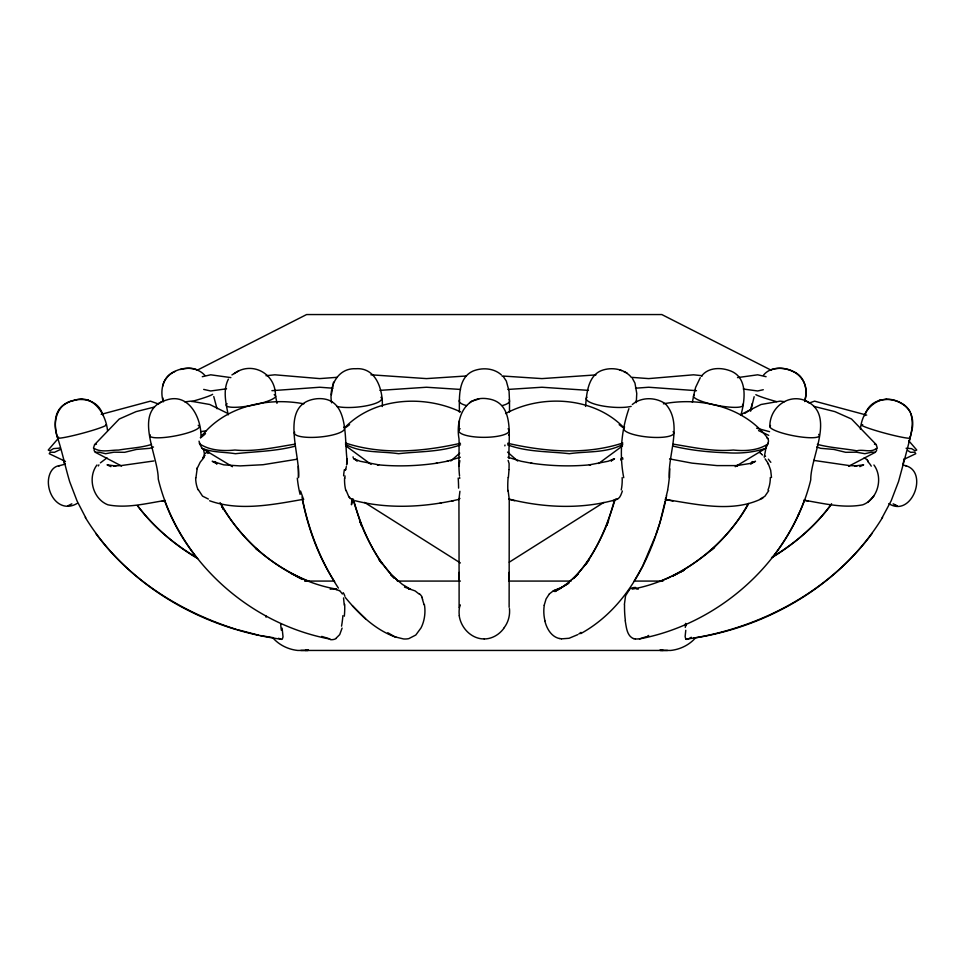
<?xml version="1.0" encoding="UTF-8"?>
<svg xmlns="http://www.w3.org/2000/svg" width="965" height="965" viewBox="0 0 965 965"><rect width="100%" height="100%" fill="white"/><g stroke="black" fill="none" stroke-linecap="round" stroke-linejoin="round"><path stroke-width="1.45" d="M509.496 411.946L509.508 401.476M459.545 475.974C458.158 463.634 459.424 451.198 459.014 438.822C455.371 419.039 464.901 394.83 488.121 398.847C515.829 402.815 507.94 438.954 509.038 458.363M344.903 478.157L345.012 475.914M459.002 430.016L459.388 420.849M624.379 604.572L625.573 595.731L628.878 590.496M636.285 402.646L636.755 393.443L634.958 383.105L632.389 378.364M686.308 623.752L686.199 625.706M459.919 491.257L458.918 499.424L459.931 498.41M351.839 499.291L351.453 504.767L352.84 499.219L350.006 498.447M508.398 477.446L509.013 469.81M509.038 469.509L509.11 463.538L508.121 460.414M346.664 464.901L347.086 459.087M768.273 443.128L765.727 448.327L735.221 466.698M585.574 406.422C586.611 393.141 588.035 374.372 603.27 369.945C612.618 367.134 623.945 369.1 630.627 376.495M669.469 477.772L669.782 468.809M685.777 630.314L685.126 636.55L685.753 638.999A17.696 4.523 -49.9 0 0 686.923 639.361L689.673 638.299M298.354 466.457L298.487 476.686M623.74 477.699C619.265 454.72 621.195 430.86 628.915 408.665M332.237 401.585A25.162 6.224 -5.3 0 0 331.61 402.779C328.534 386.688 337.497 367.822 355.771 368.739C376.036 367.158 383.105 389.872 382.309 406.518M333.516 382.188L331.393 394.745M345.747 469.629L346.314 466.565M766.246 446.312L764.256 457.229M665.175 501.209L659.951 522.632L655.85 534.646M804.653 400.379C812.084 378.063 789.008 362.55 769.841 370.343M692.363 402.357L693.485 396.47M740.903 415.179C745.101 399.993 748.225 376.603 729.275 370.476C719.986 367.207 707.767 367.593 701.471 376.193M544.188 605.272L546.069 598.963L549.29 593.994M667.708 490.136L666.332 495.853M666.598 495.672C655.838 549.169 630.531 606.165 580.725 633.631M804.677 401.561C808.2 390.306 804.894 375.771 792.856 371.416C783.459 367.038 770.637 366.374 763.484 375.156M693.69 395.493L695.62 387.375L700.252 377.701M769.841 426.687C769.491 407.158 789.153 392.574 806.837 401.319C835.533 415.324 810.431 456.928 810.757 479.786L810.335 481.571C790.13 560.894 719.432 623.921 639.493 638.902L635.235 639.023M750.613 411.211L754.16 396.724M342.105 628.106L339.704 634.62L336.146 638.167M902.878 464.479L904.338 458.701M750.517 410.077L752.338 403.298M860.418 429.268C862.167 407.7 880.973 391.332 901.394 403.249C910.851 407.954 914 418.798 912.287 428.665C908.246 446.373 903.288 463.876 898.584 481.426L891.178 500.787L882.131 517.722M197.137 468.881L195.919 477.832M614.512 499.749C608.493 522.789 598.963 544.996 585.526 564.706L588.819 560.11C579.651 572.643 568.687 584.283 554.803 591.569L569.097 582.981M459.774 605.815L460.1 604.705M622.365 491.016C621.255 493.959 619.783 499.786 615.73 499.219M908.982 441.874C911.503 432.815 913.927 422.549 910.622 413.394M162.639 386.314C166.197 368.69 193.024 361.984 204.821 375.361M615.224 499.327L606.744 525.358L608.529 520.521C600.399 541.522 589.265 561.618 573.861 578.192L578.457 573.632L572.679 579.084M197.487 467.772L200.213 462.175L204.291 457.181M655.404 535.985L642.509 566.479L634.162 581.195M154.424 407.037L136.089 411.621L119.25 419.015L94.582 444.66L93.484 448.062L94.534 448.629C101.47 452.73 110.698 449.98 118.586 450.076C129.491 448.134 140.83 447.844 151.529 444.455M772.458 557.408C786.077 540.038 796.861 520.497 804.593 499.834M228.379 379.136C222.686 390.27 225.943 403.274 228.21 414.866M621.134 458.471L620.869 460.076M803.881 500.184C823.181 503.32 843.229 508.603 862.77 504.816C877.885 499.122 883.457 477.892 873.928 464.985M768.743 490.666L764.859 496.312L760.324 498.965M797.946 515.708L799.249 513.139M94.208 448.653L94.172 450.655L95.354 452.308L121.554 466.023M748.321 503.441C738.828 521.245 725.632 536.878 710.831 550.508L714.546 547.3C691.085 567.553 663.027 583.861 632.172 589.12M748.623 503.718C732.507 532.415 707.864 555.876 679.553 572.414M459.847 460.679L458.882 466.228M864.845 415.662C870.297 394.142 900.562 395.216 910.212 412.091M96.946 464.985C87.248 477.808 92.917 499.038 107.935 504.816C126.873 508.567 146.342 503.416 165.063 500.461M98.285 465.974L98.925 464.877M882.565 517.409C842.143 583.535 769.455 626.575 693.618 638.13M831.589 503.706C815.811 525.829 794.665 543.79 771.518 557.842M504.309 627.66C499.834 634.246 492.283 638.975 484.189 638.951M848.621 466.3L875.303 452.308L876.546 450.655L876.594 448.653M750.939 463.622L752.579 461.547L750.686 463.912L755.511 461.258L750.975 463.333L736.09 465.697L737.948 465.6L716.983 465.6L692.062 463.14L669.565 458.906M872.227 533.259C828.404 592.426 758.297 629.216 686.031 639.18M830.491 505.624C814.737 526.432 794.545 543.657 772.217 557.07M57.96 438.761L48.25 450.028L49.866 450.8L53.473 448.629L60.095 448.062M100.396 462.874L106.97 457.868M867.885 502.427L874.121 495.66M200.358 437.676C223.964 406.422 266.907 396.856 303.878 403.828M549.399 593.885L553.331 590.845L558.385 589.108M694.897 638.553C688.6 645.332 679.867 649.457 670.711 650.446L297.678 650.446C288.523 649.457 279.79 645.332 273.493 638.553M450.776 460.993L459.75 453.104M204.857 434.31L200.611 437.833M344.541 427.905C373.805 397.375 423.707 394.444 460.546 411.898M469.521 402.791L471.366 401.319L478.809 399.04M569.254 581.762L571.533 579.977M346.242 427.181L349.583 424.648M581.002 632.389L578.843 633.933M598.59 463.514L622.534 445.89M611.183 460.872L614.005 458.845M505.551 413.599C541.944 393.756 594.488 396.917 624.029 427.905M691.302 637.262L690.204 637.986M611.303 460.836L614.524 458.713L608.119 461.258L589.374 464.853L590.785 464.72C570.882 466.722 550.75 466.035 530.967 463.14L532.053 463.333L521.1 461.258L507.916 457.253M632.28 404.528C641.472 396.748 655.669 397.073 665.368 403.756C683.317 423.406 667.744 454.201 669.3 477.735A27.117 4.294 -84.6 0 1 667.659 489.882M71.832 503.827L67.827 505.865M205.207 453.393L208.392 451.343M509.279 562.173L603.873 502.391M744.703 413.418L752.314 408.605M563.09 586.587L567.866 583.716M234.266 373.527C251.624 360.85 275.616 373.093 275.447 395.433M157.862 404.046L162.337 401.38M231.926 374.915L238.717 370.886M577.709 634.656L569.073 638.275L561.316 638.866M647.563 636.056L648.697 635.44M762.845 498.109C733.014 513.308 697.237 504.261 665.778 499.544M622.775 444.382C606.587 453.273 587.227 451.089 569.338 453.707C548.639 451.294 527.252 452.199 507.578 444.817M678.383 573.138L672.098 576.37L683.992 570.267L679.505 572.559M197.535 370.041L306.581 314.554L661.809 314.554L770.854 370.041M201.589 435.348L205.533 433.345M903.59 459.509L915.761 453.707L914.76 452.187L910.55 452.308L907.92 450.655M859.791 466.638L863.627 464.853L854.64 465.986L857.017 465.902L849.429 465.6L813.628 460.377M646.429 636.635L639.493 638.902M764.557 456.336L765.305 456.349A14.499 3.607 77.3 0 1 765.571 456.131M553.331 590.845L562.137 587.142M659.951 581.497L670.747 576.937M175.063 371.441C163.001 375.759 159.695 390.33 163.218 401.573M508.82 499.014C543.247 507.723 581.014 509.568 615.537 499.774M460.305 457.253L447.024 461.258L448.58 460.968L436.023 463.333L437.097 463.14C417.314 466.035 397.194 466.722 377.303 464.72L378.726 464.853L360.114 461.258L353.793 458.713L357.026 460.836M60.469 449.437L54.45 452.308L50.24 452.187L49.239 453.707L65.475 461.439M622.835 442.995C585.864 455.142 545.141 451.789 507.638 443.285M612.992 500.763L617.467 499.17M809.116 403.068L814.581 401.151L866.703 415.119M460.522 444.817C440.788 452.175 419.365 451.294 398.617 453.707C380.825 451.077 361.549 453.309 345.482 444.382M295.302 446.119C275.797 451.343 255.46 451.487 235.424 453.707C224.013 451.885 212.843 452.633 202.035 448.327L199.26 443.128M153.507 447L149.599 448.327L136.367 449.437L124.678 452.308L113.942 452.187L105.619 453.707L98.997 452.187L95.354 452.308M59.709 465.6C51.169 466.457 47.924 476.131 48.395 483.598C49.287 498.664 62.001 512.536 77.405 503.296M101.204 414.347L150.419 401.151L158.622 404.021M94.582 444.66L96.452 444.153M58.6 465.902L65.367 464.093M355.277 500.763C389.185 509.267 425.251 507.228 459.075 499.339M460.462 443.285C422.996 451.704 382.321 455.227 345.422 442.995M202.288 376.7L210.72 374.806L230.876 377.605M763.291 389.727L757.67 390.97L743.267 389.016M297.268 459.195L263.035 464.72L240.104 465.902L223.771 464.853L212.191 461.258L217.004 463.912L214.978 461.547L216.606 463.622M162.253 501.04L165.003 500.473M303.794 499.243C273.155 504.562 239.718 511.51 209.61 500.763M308.161 649.783L305.217 650.398L308.161 650.398L300.827 650.446M451.873 501.04L453.417 500.763M439.919 503.296L440.993 503.103M180.443 369.498C186.064 368.111 192.469 367.315 197.765 370.222M153.833 460.968L121.023 465.6L113.508 465.902L115.884 465.986L107.055 464.853L110.903 466.638M200.756 431.681L206.413 430.716M765.727 448.327C753.243 452.561 739.902 453.659 726.79 452.742C708.684 452.235 690.542 450.281 673.003 446.119M102.748 414.721C98.128 398.738 78.599 395.855 65.897 403.611C53.22 410.089 53.931 426.204 57.635 437.893C62.339 452.308 65.355 467.205 69.697 481.74L77.067 500.992L85.716 517.722M663.401 403.828C700.94 396.748 744.413 406.784 768.104 438.701L768.538 441.162L767.585 444.153C757.923 450.619 744.823 451.222 733.316 450.028C713.135 451.922 693.051 447.29 673.268 444.153M330.151 589.181L334.36 588.879M737.513 377.605L757.67 374.806L766.101 376.7M226.558 388.811L210.72 390.97L203.687 389.414M879.212 400.234L880.37 400.077M885.894 399.365L886.57 399.281M184.882 401.874L190.78 401.151L209.743 404.492L227.776 413.442M266.014 375.723L274.844 374.806L319.717 378.606L337.28 377.303M696.489 390.68L648.673 387.242L635.501 388.207M295.037 444.153C275.242 447.314 255.134 451.922 234.929 450.028C223.229 451.246 210.02 450.558 200.105 444.153L199.007 441.162M107.525 430.523C105.836 413.744 92.893 393.274 73.678 400.572C56.284 403.249 52.014 423.466 57.635 437.845M595.96 374.903L541.92 378.606L501.957 375.976M379.933 390.367L426.47 387.242L460.51 389.438M466.433 375.976L426.47 378.606L370.934 374.806M507.88 389.438L541.92 387.242L588.445 390.367M304.699 581.099L307.63 581.075M305.423 581.075L333.673 581.075M397.339 581.075L460.401 581.075M509.375 581.075L571.051 581.075M634.717 581.075L662.967 581.075M667.563 650.446L660.229 650.398L663.172 650.398L660.217 649.783M817.343 444.358C830.286 447.832 843.639 448.435 856.775 450.8C863.18 449.002 870.635 453.043 876.124 448.629L877.269 448.062L876.268 444.66L851.528 419.015L834.87 411.621L813.736 406.337M332.889 388.207L319.717 387.242L271.901 390.68M631.11 377.303L648.673 378.606L693.546 374.806L702.375 375.723M784.533 401.693L780.094 401.151L761.047 404.492L740.469 414.721L741.952 414.95M636.538 588.952L638.251 589.169M330.175 639.035L321.695 636.405M81.289 399.257L81.941 399.341M87.489 400.053L88.635 400.21M208.356 499.038L202.529 496.119L198.259 489.605M281.285 639.312L278.523 638.287M260.429 635.549L273.469 637.72M280.32 639.107C202.312 628.553 126.825 585.381 85.306 517.409M769.563 431.681L756.632 428.207M906.075 448.267L911.527 448.629L915.134 450.8L916.75 450.028L908.982 441.017M875.303 452.308L871.576 452.187L864.857 453.707L856.462 452.187L845.666 452.308L833.929 449.437L820.672 448.327L816.752 447M805.389 500.485L808.091 501.04M665.126 499.4L673.003 501.04M336.242 589.084C288.065 580.737 246.919 547.457 221.902 506.36L223.349 509.363L220.092 502.608M328.896 638.854C248.596 623.378 178.38 560.195 158.537 480.208L158.248 478.99C158.344 455.432 131.626 410.209 166.438 400.041C188.296 392.598 200.961 416.916 200.973 435.589M409.992 589.133L415.095 590.906L419.051 593.994M559.567 638.577C551.305 636.803 546.648 628.505 544.851 620.881M509.062 499.303L514.731 500.763M237.728 629.735L258.982 635.308M903.095 465.009L906.4 465.902M894.495 505.117L897.173 505.865L893.168 503.827M888.825 503.633C911.889 518.338 929.066 471.306 905.291 465.6M874.447 444.153L876.268 444.66M204.013 455.058L204.701 455.601M387.797 632.738L395.011 636.864L403.539 638.951A16.803 12.364 20.5 0 0 408.834 638.613L415.806 635.018L421.005 627.925A23.86 14.198 -83.8 0 0 424.383 604.476M236.304 629.373C181.384 612.172 129.973 580.098 95.656 533.271M404.48 587.07L410.728 589.386L402.453 584.452L390.777 574.549M633.486 638.613C626.755 635.778 626.394 627.081 625.224 620.929M758.562 430.607L768.743 435.348M309.138 581.34C289.476 573.536 271.418 562.016 255.484 548.156L258.162 550.484C243.795 537.216 230.973 522.053 221.576 504.84M619.723 369.848L621.544 370.632M623.752 371.561L626.936 372.936M805.618 400.837L810.154 403.201M396.326 637.37C375.361 630.061 359.149 614.235 345.301 597.468M864.17 457.929L866.872 459.485M290.477 573.126L302.515 579.41L296.701 576.358M197.017 557.794C174.134 544.332 153.483 526.818 137.392 505.624M197.704 558.566C174.725 545.008 154.002 527.373 137.862 506.058M202.035 448.327L232.432 466.698M364.517 502.391L460.365 562.957M766.789 437.833L768.104 438.701M759.226 452.271L760.299 453.068M345.844 445.89L371.067 464.394M354.42 458.845L357.183 460.872M339.571 590.399L342.394 593.994M619.168 424.648L622.461 427.181M501.293 374.806C493.791 368.087 482.283 367.339 473.127 371.018C457.675 377.846 459.4 398.002 459.388 412.043M760.818 453.478L761.518 454.045M303.348 498.845L300.525 490.98M507.566 452.115L517.674 460.993M398.268 581.159L391.476 574.706L378.557 558.964L381.851 563.56M390.704 574.549L394.383 578.204C378.931 561.642 367.762 541.534 359.607 520.509L361.405 525.346L352.901 499.303M352.454 605.839L365.554 618.867M197.21 558.337C183.314 540.798 171.951 521.221 164.412 500.123M765.112 458.858L767.682 462.657M503.332 376.591L506.311 381.03L509.062 391.102L509.46 400.27M349.041 497.301L346.109 490.365M381.911 563.536C368.727 544.067 359.45 522.113 353.516 499.4M334.662 581.738C318.486 556.902 308.197 528.543 302.383 499.581M338.413 588.095C320.356 560.629 308.233 529.23 302.057 496.999M768.442 464.044L770.685 470.281L771.505 477.53M422.477 599.422L424.057 604.693M213.748 396.543L217.016 408.75M63.449 459.895L64.559 464.286M275.664 396.398L276.979 403.346M203.434 448.773L204.737 455.745M162.771 397.821L163.471 401.681M343.552 597.914L344.24 605.152M459.231 615.779C460.824 626.997 469.846 637.298 481.342 638.782A16.863 12.798 0 0 0 484.189 638.866M298.583 477.651L298.511 476.855C300.224 452.814 278.511 402.9 317.002 398.714C350.464 396.301 343.817 439.823 347.291 461.342M282.118 628.155L283.034 636.864L282.311 639.095A17.696 4.487 51.5 0 1 281.322 639.373M459.654 477.446L459.726 478.447M508.121 490.449L509.243 499.351L509.122 607.311M458.93 499.122L459.099 580.797M459.111 607.612L459.099 572.426M509.122 572.438L509.122 581.304M909.633 437.326A25.162 1.93 15 0 1 884.845 433.164A25.162 1.93 15 0 1 862.722 424.672M685.584 623.378A26.815 3.221 -89.6 0 1 685.283 627.443M818.67 434.359A25.162 4.825 10.8 0 1 794.4 435.927A25.162 4.825 10.8 0 1 770.528 425.481M635.296 638.939A16.984 10.108 -38.5 0 1 633.535 638.553M625.38 620.7A23.546 4.897 86 0 1 624.536 604.862M628.625 590.278A19.662 11.013 40.3 0 1 635.742 587.468M673.124 431.584A25.162 6.224 5.3 0 1 647.985 437.036A25.162 6.224 5.3 0 1 624.608 427.025M561.365 638.746A16.803 12.328 -20.4 0 1 559.628 638.468M544.96 620.809A22.919 12.967 84.6 0 1 544.272 605.32M558.277 588.964A19.264 12.231 15.6 0 1 559.845 588.722M508.085 428.81A25.162 6.598 -0.1 0 1 483.67 437.338A25.162 6.598 -0.1 0 1 460.124 428.689M459.352 615.754A21.134 17.382 80.6 0 1 459.871 605.863M509.448 608.565A23.088 19.433 -79.2 0 1 504.225 627.576M343.745 427.145A25.162 6.224 -5.3 0 1 320.887 436.916A25.162 6.224 -5.3 0 1 294.639 432.103M408.702 589.06A19.047 12.111 -15.7 0 1 409.92 589.241M419.329 593.632A26.332 20.036 -60.5 0 1 422.139 597.021M421.693 597.419A25.669 18.106 -74.7 0 1 422.622 599.289M198.199 425.3A25.162 4.837 -10.8 0 1 176.462 435.685A25.162 4.837 -10.8 0 1 150.19 434.805M336.327 638.384A17.382 10.699 43.1 0 1 330.428 639.662M334.348 588.903A18.998 9.686 -29.7 0 1 336.701 589.205M336.206 589.808A19.65 10.313 -31.7 0 1 339.234 590.689M343.178 592.679A25.874 12.919 -68.4 0 1 344.879 596.274M344.698 604.38A23.353 5.561 -85.6 0 1 344.336 616.201M342.901 615.658A24.728 5.042 -86 0 1 341.538 626.152M105.836 424.697A25.162 1.906 -15 0 1 80.674 433.731A25.162 1.906 -15 0 1 58.636 437.061M266.063 617.214A20.928 15.344 -83 0 1 266.002 615.972M281.382 630.338A25.283 6.357 -86.1 0 1 280.731 624.391M212.638 394.323A25.162 1.906 -15 0 1 191.649 401.524M274.193 394.673A25.162 4.837 -10.8 0 1 252.07 405.336A25.162 4.837 -10.8 0 1 227.089 403.72M380.946 397.278A25.162 6.224 -5.3 0 1 367.605 405.565A25.162 6.224 -5.3 0 1 336.821 406.446M509.134 399.679A25.162 6.598 -0.1 0 1 502.162 405.614M466.578 405.614A25.162 6.598 -0.1 0 1 459.666 399.8M504.972 445.058A14.801 0.808 -81.1 0 1 504.864 445.878M508.627 434.636A18.021 3.341 -45.8 0 1 508.615 435.239M631.17 406.386A25.162 6.224 5.3 0 1 600.423 405.541A25.162 6.224 5.3 0 1 586.937 397.242M635.513 401.38A25.162 6.224 5.3 0 1 636.019 402.007M742.568 404.323A25.162 4.825 10.8 0 1 717.236 405.409A25.162 4.825 10.8 0 1 694.173 395.095M776.632 401.633A25.162 1.93 15 0 1 755.836 394.661M761.831 454.419A34.559 23.486 89.2 0 1 762.483 455.01M353.094 456.819A13.064 4.234 -89.7 0 1 353.214 457.905M207.74 453.466A78.249 54.124 89.9 0 1 209.309 452.356M666.091 497.506A14.596 5.042 81.2 0 1 665.5 498.326M350.03 497.892A14.065 5.211 80.1 0 1 349.137 496.673M345.832 490.63A27.575 15.247 -85 0 1 344.565 478.182M343.624 475.842A21.568 8.625 -86.3 0 1 344.396 469.593M345.422 470.232A18.118 4.282 -84.8 0 1 345.567 469.328M346.556 464.479A14.427 0.663 -80 0 1 346.954 462.693M346.845 458.677A22.75 8.034 -32.7 0 1 347.014 459.123M198.054 489.738A28.262 24.487 -79.9 0 1 195.654 477.844M196.92 468.749A17.66 10.868 -81.8 0 1 197.282 467.627M204.134 455.975A24.8 4.608 -22.8 0 1 202.662 457.687M866.799 459.81A14.921 9.517 56.1 0 1 868.283 460.956M867.8 461.668A14.752 10.917 62.1 0 1 871.262 466.167M770.842 462.319A22.907 3.679 43 0 1 768.369 459.171M767.67 463.043A14.27 3.957 73.4 0 1 768.393 464.406M770.311 477.482A27.418 21.532 85.4 0 1 767.959 490.124M622.908 459.183A23.98 9.795 33.1 0 1 622.594 457.748M622.16 477.603A27.671 13.956 85.4 0 1 621.243 489.894M507.88 491.004A27.31 6.055 -84.9 0 1 508.109 477.482M458.206 478.025A27.249 4.246 85.5 0 1 458.592 488.121M300.115 494.406A27.165 5.102 84.4 0 1 297.292 478.097"/></g></svg>
